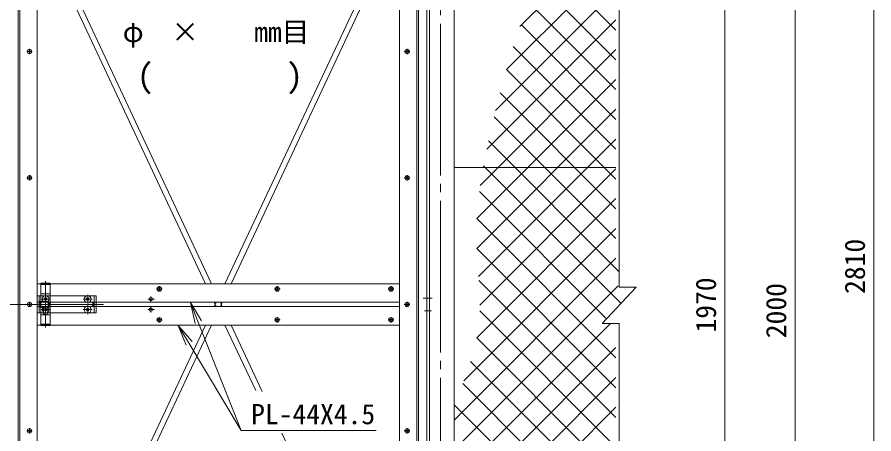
# Model space of a CAD drawing. Units: millimetres, scale not verified. Extents: x -5936 to 5936, y -4198 to 4197.
# Drawn here: x 1503 to 3537, y -285 to 704 of the extents above; entities that cross this region are included whole.
import ezdxf
from ezdxf.enums import TextEntityAlignment as Align

# ---------------------------------------------------------------- set-up
doc = ezdxf.new("R2010")
doc.units = ezdxf.units.MM
doc.header["$LTSCALE"] = 20
doc.linetypes.add('LONG_CHAIN', pattern=[21, 18, -1, 1, -1])
for name, color, linetype, lineweight in [('0-1_D-STR1', 1, 'Continuous', 9), ('0-4_D-STR3', 3, 'Continuous', 9), ('0-6_D-STR-DIM', 7, 'Continuous', 9), ('0-7_D-BMK', 2, 'LONG_CHAIN', 9), ('0-B_D-STR-TXT', 7, 'Continuous', 9), ('0-C_0', 7, 'Continuous', 9)]:
    doc.layers.add(name, color=color, linetype=linetype, lineweight=lineweight)
doc.styles.add('ＭＳ ゴシック', font='')
doc.styles.get('ＭＳ ゴシック').set_extended_font_data('MS Gothic')

msp = doc.modelspace()

# ---------------------------------------------------------------- linework, layer by layer
at = {"layer": '0-1_D-STR1'}
for p, q in [((1505.53, 1517.41), (1505.53, -962.59)), ((1509.53, 1517.41), (1509.53, -958.59)), ((1550.53, 1517.41), (1550.53, -917.59)), ((2410.53, 1517.41), (2410.53, -917.59)), ((2451.53, 1517.41), (2451.53, -958.59)), ((2455.53, 1517.41), (2455.53, -962.59)), ((2475.53, 1517.41), (2475.53, -1292.59)), ((2481.53, 1517.41), (2481.53, -1292.59)), ((2540.53, 1517.41), (2540.53, -1292.59)), ((2932.01, 1519.21), (2932.01, 63.56)), ((2609.2, 347.41), (2924.34, 347.41)), ((1559.53, 71.41), (1550.53, 71.41)), ((1559.53, 71.41), (1550.53, 71.41)), ((1581.53, 71.41), (1559.53, 71.41)), ((1581.53, 71.41), (1559.53, 71.41)), ((1570.53, 45.48), (1570.53, 72.36)), ((2410.53, 71.41), (1581.53, 71.41)), ((1519.1, 22.41), (1545.98, 22.41)), ((1519.1, 22.41), (1545.98, 22.41)), ((1559.53, 27.41), (1550.53, 27.41)), ((1581.53, 27.41), (1559.53, 27.41)), ((2410.53, 27.41), (1581.53, 27.41)), ((1581.53, 17.41), (2410.53, 17.41)), ((1570.53, -0.65), (1570.53, -27.54)), ((1570.53, -0.65), (1570.53, -27.54)), ((1559.53, -26.59), (1550.53, -26.59)), ((1559.53, -26.59), (1559.73, -26.59)), ((1581.53, -26.59), (1559.53, -26.59)), ((2932.01, -22.6), (2892.01, -22.6)), ((2932.01, -22.6), (2932.01, -1058.27))]:
    msp.add_line(p, q, dxfattribs=at)
for points in [[(2932.01, 63.56), (2972.01, 63.56), (2892.01, -22.6)], [(2410.53, -26.59), (1581.53, -26.59), (1550.53, -26.59)]]:
    msp.add_lwpolyline(points, dxfattribs=at)
at = {"layer": '0-4_D-STR3'}
for p, q in [((1525.91, 622.41), (1539.08, 622.41)), ((1529.38, 621.91), (1531.03, 621.91)), ((1532.03, 623.91), (1531.03, 622.91)), ((1532.03, 620.91), (1531.03, 621.91)), ((1533.03, 625.56), (1532.03, 625.56)), ((1532.03, 623.91), (1532.03, 625.56)), ((1532.03, 620.91), (1532.03, 619.26)), ((1533.03, 619.26), (1532.03, 619.26)), ((1532.53, 628.79), (1532.53, 616.19)), ((1533.03, 625.56), (1533.03, 623.91)), ((1533.03, 623.91), (1534.03, 622.91)), ((1533.03, 620.91), (1534.03, 621.91)), ((1533.03, 619.26), (1533.03, 620.91)), ((1535.68, 622.91), (1534.03, 622.91)), ((1535.68, 621.91), (1534.03, 621.91)), ((1535.68, 621.91), (1535.68, 622.91)), ((2421.91, 622.41), (2435.08, 622.41)), ((2425.38, 621.91), (2427.03, 621.91)), ((2428.03, 623.91), (2427.03, 622.91)), ((2428.03, 620.91), (2427.03, 621.91)), ((2429.03, 625.56), (2428.03, 625.56)), ((2428.03, 623.91), (2428.03, 625.56)), ((2428.03, 620.91), (2428.03, 619.26)), ((2429.03, 619.26), (2428.03, 619.26)), ((2428.53, 628.79), (2428.53, 616.19)), ((2429.03, 625.56), (2429.03, 623.91)), ((2429.03, 623.91), (2430.03, 622.91)), ((2429.03, 620.91), (2430.03, 621.91)), ((2429.03, 619.26), (2429.03, 620.91)), ((2431.68, 622.91), (2430.03, 622.91)), ((2431.68, 621.91), (2430.03, 621.91)), ((2431.68, 621.91), (2431.68, 622.91)), ((2924.34, 347.41), (2540.53, 347.41)), ((1533.03, 325.56), (1532.03, 325.56)), ((1532.03, 323.91), (1532.03, 325.56)), ((1532.53, 328.79), (1532.53, 316.19)), ((1533.03, 325.56), (1533.03, 323.91)), ((2429.03, 325.56), (2428.03, 325.56)), ((2428.03, 323.91), (2428.03, 325.56)), ((2428.53, 328.79), (2428.53, 316.19)), ((2429.03, 325.56), (2429.03, 323.91)), ((1525.91, 322.41), (1539.08, 322.41)), ((1529.38, 321.91), (1531.03, 321.91)), ((1532.03, 323.91), (1531.03, 322.91)), ((1532.03, 320.91), (1531.03, 321.91)), ((1532.03, 320.91), (1532.03, 319.26)), ((1533.03, 319.26), (1532.03, 319.26)), ((1533.03, 323.91), (1534.03, 322.91)), ((1533.03, 320.91), (1534.03, 321.91)), ((1533.03, 319.26), (1533.03, 320.91)), ((1535.68, 322.91), (1534.03, 322.91)), ((1535.68, 321.91), (1534.03, 321.91)), ((1535.68, 321.91), (1535.68, 322.91)), ((2421.91, 322.41), (2435.08, 322.41)), ((2425.38, 321.91), (2427.03, 321.91)), ((2428.03, 323.91), (2427.03, 322.91)), ((2428.03, 320.91), (2427.03, 321.91)), ((2428.03, 320.91), (2428.03, 319.26)), ((2429.03, 319.26), (2428.03, 319.26)), ((2429.03, 323.91), (2430.03, 322.91)), ((2429.03, 320.91), (2430.03, 321.91)), ((2429.03, 319.26), (2429.03, 320.91)), ((2431.68, 322.91), (2430.03, 322.91)), ((2431.68, 321.91), (2430.03, 321.91)), ((2431.68, 321.91), (2431.68, 322.91)), ((1559.53, 72.41), (1559.53, -27.59)), ((1581.53, 72.41), (1559.53, 72.41)), ((1581.53, 69.41), (1559.53, 69.41)), ((1570.53, -32.53), (1570.53, 77.35)), ((1581.53, 72.41), (1581.53, -27.59)), ((1841.03, 62.06), (1840.03, 62.06)), ((1840.03, 60.41), (1840.03, 62.06)), ((1840.53, 65.29), (1840.53, 52.69)), ((1841.03, 62.06), (1841.03, 60.41)), ((2121.03, 62.06), (2120.03, 62.06)), ((2120.03, 60.41), (2120.03, 62.06)), ((2120.53, 65.29), (2120.53, 52.69)), ((2121.03, 62.06), (2121.03, 60.41)), ((2391.03, 62.06), (2390.03, 62.06)), ((2390.03, 60.41), (2390.03, 62.06)), ((2390.53, 65.29), (2390.53, 52.69)), ((2391.03, 62.06), (2391.03, 60.41)), ((1690.53, 42.41), (1550.53, 42.41)), ((1555.03, 42.41), (1555.03, 2.41)), ((1581.53, 47.41), (1559.53, 47.41)), ((1670.53, 45.31), (1670.53, 24.52)), ((1686.03, 42.41), (1686.03, 2.41)), ((1690.53, 2.41), (1690.53, 42.41)), ((1820.53, 28.36), (1820.53, 41.42)), ((1833.91, 58.91), (1847.08, 58.91)), ((1837.38, 58.41), (1839.03, 58.41)), ((1840.03, 60.41), (1839.03, 59.41)), ((1840.03, 57.41), (1839.03, 58.41)), ((1840.03, 57.41), (1840.03, 55.76)), ((1841.03, 55.76), (1840.03, 55.76)), ((1841.03, 60.41), (1842.03, 59.41)), ((1841.03, 57.41), (1842.03, 58.41)), ((1841.03, 55.76), (1841.03, 57.41)), ((1843.68, 59.41), (1842.03, 59.41)), ((1843.68, 58.41), (1842.03, 58.41)), ((1843.68, 58.41), (1843.68, 59.41)), ((2113.91, 58.91), (2127.08, 58.91)), ((2117.38, 58.41), (2119.03, 58.41)), ((2120.03, 60.41), (2119.03, 59.41)), ((2120.03, 57.41), (2119.03, 58.41)), ((2120.03, 57.41), (2120.03, 55.76)), ((2121.03, 55.76), (2120.03, 55.76)), ((2121.03, 60.41), (2122.03, 59.41)), ((2121.03, 57.41), (2122.03, 58.41)), ((2121.03, 55.76), (2121.03, 57.41)), ((2123.68, 59.41), (2122.03, 59.41)), ((2123.68, 58.41), (2122.03, 58.41)), ((2123.68, 58.41), (2123.68, 59.41)), ((2383.91, 58.91), (2397.08, 58.91)), ((2387.38, 58.41), (2389.03, 58.41)), ((2390.03, 60.41), (2389.03, 59.41)), ((2390.03, 57.41), (2389.03, 58.41)), ((2390.03, 57.41), (2390.03, 55.76)), ((2391.03, 55.76), (2390.03, 55.76)), ((2391.03, 60.41), (2392.03, 59.41)), ((2391.03, 57.41), (2392.03, 58.41)), ((2391.03, 55.76), (2391.03, 57.41)), ((2393.68, 59.41), (2392.03, 59.41)), ((2393.68, 58.41), (2392.03, 58.41)), ((2393.68, 58.41), (2393.68, 59.41)), ((1156.43, 22.41), (1708.23, 22.41)), ((1529.38, 21.91), (1531.03, 21.91)), ((1532.03, 23.91), (1531.03, 22.91)), ((1532.03, 20.91), (1531.03, 21.91)), ((1533.03, 25.56), (1532.03, 25.56)), ((1532.03, 23.91), (1532.03, 25.56)), ((1532.03, 20.91), (1532.03, 19.26)), ((1532.53, 28.79), (1532.53, 16.19)), ((1533.03, 25.56), (1533.03, 23.91)), ((1533.03, 23.91), (1534.03, 22.91)), ((1533.03, 20.91), (1534.03, 21.91)), ((1533.03, 19.26), (1533.03, 20.91)), ((1535.68, 22.91), (1534.03, 22.91)), ((1535.68, 21.91), (1534.03, 21.91)), ((1535.68, 21.91), (1535.68, 22.91)), ((1576.95, 28.91), (1555.03, 28.91)), ((1560.13, 34.91), (1580.92, 34.91)), ((1573.18, 37.56), (1567.88, 32.26)), ((1567.88, 37.56), (1573.18, 32.26)), ((1576.95, 15.91), (1576.95, 28.91)), ((1578.95, 26.91), (1576.95, 28.91)), ((1578.95, 26.91), (1578.95, 17.91)), ((1660.13, 34.91), (1680.92, 34.91)), ((1667.88, 37.56), (1673.18, 32.26)), ((1673.18, 37.56), (1667.88, 32.26)), ((1813.37, 34.91), (1828.79, 34.91)), ((2421.91, 22.41), (2435.08, 22.41)), ((2425.38, 21.91), (2427.03, 21.91)), ((2428.03, 23.91), (2427.03, 22.91)), ((2428.03, 20.91), (2427.03, 21.91)), ((2429.03, 25.56), (2428.03, 25.56)), ((2428.03, 23.91), (2428.03, 25.56)), ((2428.03, 20.91), (2428.03, 19.26)), ((2428.53, 28.79), (2428.53, 16.19)), ((2429.03, 25.56), (2429.03, 23.91)), ((2429.03, 23.91), (2430.03, 22.91)), ((2429.03, 20.91), (2430.03, 21.91)), ((2429.03, 19.26), (2429.03, 20.91)), ((2431.68, 22.91), (2430.03, 22.91)), ((2431.68, 21.91), (2430.03, 21.91)), ((2431.68, 21.91), (2431.68, 22.91)), ((2467.17, 37.41), (2488.25, 37.41)), ((1533.03, 19.26), (1532.03, 19.26)), ((1690.53, 2.41), (1550.53, 2.41)), ((1576.95, 15.91), (1555.03, 15.91)), ((1560.13, 9.91), (1580.92, 9.91)), ((1565.53, 2.41), (1565.53, 12.41)), ((1567.88, 7.26), (1573.18, 12.56)), ((1573.18, 7.26), (1567.88, 12.56)), ((1570.53, 20.31), (1570.53, -0.48)), ((1575.53, 2.41), (1575.53, 12.41)), ((1578.95, 17.91), (1576.95, 15.91)), ((1660.13, 9.91), (1680.92, 9.91)), ((1673.18, 7.26), (1667.88, 12.56)), ((1667.88, 7.26), (1673.18, 12.56)), ((1670.53, 20.31), (1670.53, -0.48)), ((1813.37, 9.91), (1828.79, 9.91)), ((1820.53, 16.47), (1820.53, 3.41)), ((2429.03, 19.26), (2428.03, 19.26)), ((2470.13, 7.41), (2486.77, 7.41)), ((1559.53, -2.59), (1581.53, -2.59)), ((1833.91, -14.09), (1847.08, -14.09)), ((1837.38, -14.59), (1839.03, -14.59)), ((1840.03, -12.59), (1839.03, -13.59)), ((1840.03, -15.59), (1839.03, -14.59)), ((1841.03, -10.94), (1840.03, -10.94)), ((1840.03, -12.59), (1840.03, -10.94)), ((1840.03, -15.59), (1840.03, -17.24)), ((1841.03, -17.24), (1840.03, -17.24)), ((1840.53, -7.71), (1840.53, -20.31)), ((1841.03, -10.94), (1841.03, -12.59)), ((1841.03, -12.59), (1842.03, -13.59)), ((1841.03, -15.59), (1842.03, -14.59)), ((1841.03, -17.24), (1841.03, -15.59)), ((1843.68, -13.59), (1842.03, -13.59)), ((1843.68, -14.59), (1842.03, -14.59)), ((1843.68, -14.59), (1843.68, -13.59)), ((2113.91, -14.09), (2127.08, -14.09)), ((2117.38, -14.59), (2119.03, -14.59)), ((2120.03, -12.59), (2119.03, -13.59)), ((2120.03, -15.59), (2119.03, -14.59)), ((2121.03, -10.94), (2120.03, -10.94)), ((2120.03, -12.59), (2120.03, -10.94)), ((2120.03, -15.59), (2120.03, -17.24)), ((2121.03, -17.24), (2120.03, -17.24)), ((2120.53, -7.71), (2120.53, -20.31)), ((2121.03, -10.94), (2121.03, -12.59)), ((2121.03, -12.59), (2122.03, -13.59)), ((2121.03, -15.59), (2122.03, -14.59)), ((2121.03, -17.24), (2121.03, -15.59)), ((2123.68, -13.59), (2122.03, -13.59)), ((2123.68, -14.59), (2122.03, -14.59)), ((2123.68, -14.59), (2123.68, -13.59)), ((2383.91, -14.09), (2397.08, -14.09)), ((2387.38, -14.59), (2389.03, -14.59)), ((2390.03, -12.59), (2389.03, -13.59)), ((2390.03, -15.59), (2389.03, -14.59)), ((2391.03, -10.94), (2390.03, -10.94)), ((2390.03, -12.59), (2390.03, -10.94)), ((2390.03, -15.59), (2390.03, -17.24)), ((2391.03, -17.24), (2390.03, -17.24)), ((2390.53, -7.71), (2390.53, -20.31)), ((2391.03, -10.94), (2391.03, -12.59)), ((2391.03, -12.59), (2392.03, -13.59)), ((2391.03, -15.59), (2392.03, -14.59)), ((2391.03, -17.24), (2391.03, -15.59)), ((2393.68, -13.59), (2392.03, -13.59)), ((2393.68, -14.59), (2392.03, -14.59)), ((2393.68, -14.59), (2393.68, -13.59)), ((1581.53, -24.59), (1559.53, -24.59)), ((1559.53, -27.59), (1581.53, -27.59)), ((1525.91, -277.59), (1539.08, -277.59)), ((1529.38, -278.09), (1531.03, -278.09)), ((1532.03, -276.09), (1531.03, -277.09)), ((1532.03, -279.09), (1531.03, -278.09)), ((1533.03, -274.44), (1532.03, -274.44)), ((1532.03, -276.09), (1532.03, -274.44)), ((1532.03, -279.09), (1532.03, -280.74)), ((1533.03, -280.74), (1532.03, -280.74)), ((1532.53, -271.21), (1532.53, -283.81)), ((1533.03, -274.44), (1533.03, -276.09)), ((1533.03, -276.09), (1534.03, -277.09)), ((1533.03, -279.09), (1534.03, -278.09)), ((1533.03, -280.74), (1533.03, -279.09)), ((1535.68, -277.09), (1534.03, -277.09)), ((1535.68, -278.09), (1534.03, -278.09)), ((1535.68, -278.09), (1535.68, -277.09)), ((2421.91, -277.59), (2435.08, -277.59)), ((2425.38, -278.09), (2427.03, -278.09)), ((2428.03, -276.09), (2427.03, -277.09)), ((2428.03, -279.09), (2427.03, -278.09)), ((2429.03, -274.44), (2428.03, -274.44)), ((2428.03, -276.09), (2428.03, -274.44)), ((2428.03, -279.09), (2428.03, -280.74)), ((2429.03, -280.74), (2428.03, -280.74)), ((2428.53, -271.21), (2428.53, -283.81)), ((2429.03, -274.44), (2429.03, -276.09)), ((2429.03, -276.09), (2430.03, -277.09)), ((2429.03, -279.09), (2430.03, -278.09)), ((2429.03, -280.74), (2429.03, -279.09)), ((2431.68, -277.09), (2430.03, -277.09)), ((2431.68, -278.09), (2430.03, -278.09)), ((2431.68, -278.09), (2431.68, -277.09))]:
    msp.add_line(p, q, dxfattribs=at)
for points in [[(1529.38, 621.91), (1529.38, 622.91), (1531.03, 622.91)], [(2425.38, 621.91), (2425.38, 622.91), (2427.03, 622.91)], [(1529.38, 321.91), (1529.38, 322.91), (1531.03, 322.91)], [(2425.38, 321.91), (2425.38, 322.91), (2427.03, 322.91)], [(1837.38, 58.41), (1837.38, 59.41), (1839.03, 59.41)], [(2117.38, 58.41), (2117.38, 59.41), (2119.03, 59.41)], [(2387.38, 58.41), (2387.38, 59.41), (2389.03, 59.41)], [(1529.38, 21.91), (1529.38, 22.91), (1531.03, 22.91)], [(2425.38, 21.91), (2425.38, 22.91), (2427.03, 22.91)], [(1550.53, 17.41), (1559.53, 17.41), (1581.53, 17.41)], [(1837.38, -14.59), (1837.38, -13.59), (1839.03, -13.59)], [(2117.38, -14.59), (2117.38, -13.59), (2119.03, -13.59)], [(2387.38, -14.59), (2387.38, -13.59), (2389.03, -13.59)], [(1529.38, -278.09), (1529.38, -277.09), (1531.03, -277.09)], [(2425.38, -278.09), (2425.38, -277.09), (2427.03, -277.09)]]:
    msp.add_lwpolyline(points, dxfattribs=at)
for centre, radius in [((1532.53, 622.41), 5.25), ((2428.53, 622.41), 5.25), ((1532.53, 322.41), 5.25), ((2428.53, 322.41), 5.25), ((1840.53, 58.91), 5.25), ((2120.53, 58.91), 5.25), ((2390.53, 58.91), 5.25), ((1570.53, 34.91), 8.14), ((1670.53, 34.91), 8.14), ((1532.53, 22.41), 5.25), ((1820.53, 34.91), 4), ((2428.53, 22.41), 5.25), ((1670.53, 9.91), 8.14), ((1820.53, 9.91), 4), ((1840.53, -14.09), 5.25), ((2120.53, -14.09), 5.25), ((2390.53, -14.09), 5.25), ((1532.53, -277.59), 5.25), ((2428.53, -277.59), 5.25)]:
    msp.add_circle(centre, radius, dxfattribs=at)
for centre, radius, start, end in [((1562.53, 22.41), 5, 90.00001, 269.99932), ((1678.53, 22.41), 5, 270.00071, 90.00002), ((1570.53, 9.91), 8.14, 359.99959, 359.99957), ((1570.53, 12.41), 5, 0.00035, 180.00001), ((1570.53, 2.41), 5, 180.00002, 0.00001)]:
    msp.add_arc(centre, radius, start, end, dxfattribs=at)
at = {"layer": '0-6_D-STR-DIM'}
for p, q in [((1550.53, 953.49), (1964.7, 71.41)), ((2410.53, 953.49), (1996.35, 71.41)), ((1550.53, 922.9), (1950.34, 71.41)), ((2410.53, 922.9), (2010.72, 71.41)), ((2696.58, 681.9), (2924.34, 909.66)), ((2664.75, 579.36), (2924.34, 838.95)), ((2770.82, 826.85), (2924.34, 673.32)), ((2742.89, 784.06), (2924.34, 602.61)), ((2638.82, 482.72), (2924.34, 768.24)), ((2718.85, 737.4), (2924.34, 531.9)), ((2617.56, 390.75), (2924.34, 697.53)), ((2700.11, 685.43), (2924.34, 461.19)), ((2680.81, 634.01), (2924.34, 390.48)), ((2602.15, 304.63), (2924.34, 626.82)), ((2664.75, 579.36), (2924.34, 319.77)), ((2594.04, 225.81), (2924.34, 556.11)), ((2649.5, 523.91), (2924.34, 249.06)), ((2594.04, 155.1), (2924.34, 485.4)), ((2635.08, 467.61), (2924.34, 178.35)), ((2598.41, 88.75), (2924.34, 414.68)), ((2621.75, 410.23), (2932.01, 99.97)), ((2609.9, 351.37), (2936.24, 25.03)), ((2601.21, 20.84), (2924.34, 343.97)), ((2600.22, 290.34), (2902.19, -11.64)), ((2594.04, -57.04), (2924.34, 273.26)), ((2594.04, 225.81), (2924.34, -104.49)), ((2563.09, -158.7), (2924.34, 202.55)), ((2594.1, 155.04), (2924.34, -175.2)), ((2540.53, -251.97), (2924.34, 131.84)), ((2540.53, -322.68), (2929.39, 66.18)), ((2599.03, 79.39), (2924.34, -245.91)), ((1971, 27.41), (1975.69, 17.41)), ((1975.69, 27.41), (1971, 17.41)), ((1990.06, 27.41), (1985.36, 17.41)), ((1985.36, 27.41), (1990.06, 17.41)), ((2601.02, 6.7), (2924.34, -316.62)), ((1964.7, -26.59), (1550.53, -908.66)), ((1950.34, -26.59), (1550.53, -878.08)), ((1996.35, -26.59), (2069.36, -182.06)), ((2010.72, -26.59), (2084.71, -184.17)), ((2540.53, -393.39), (2911.32, -22.6)), ((2594.04, -57.04), (2924.34, -387.34)), ((2540.53, -464.1), (2924.34, -80.29)), ((2579.37, -113.08), (2924.34, -458.05)), ((2540.53, -534.81), (2924.34, -151)), ((2560.59, -165.01), (2924.34, -528.76)), ((2540.53, -215.65), (2924.34, -599.47)), ((2540.53, -605.52), (2924.34, -221.71)), ((2131.23, -283.25), (2410.53, -878.08))]:
    msp.add_line(p, q, dxfattribs=at)
at = {"layer": '0-7_D-BMK'}
msp.add_line((2508.03, 1528.35), (2508.03, -1307.61), dxfattribs=at)
at = {"layer": '0-B_D-STR-TXT'}
for p, q in [((1925.3, -22.93), (1914.66, 26.63)), ((1904.01, -74.56), (1885.51, -27.37))]:
    msp.add_line(p, q, dxfattribs=at)
for points in [[(1940.8, -16.8), (1914.66, 26.63), (1933.05, -19.87), (2034.78, -277.11), (2035.14, -277.11), (2036.14, -277.11)], [(1918.31, -66.01), (1885.51, -27.37), (1911.16, -70.29), (2034.78, -277.11), (2041.98, -277.11), (2355.31, -277.11)]]:
    msp.add_lwpolyline(points, dxfattribs=at)
at = {"layer": '0-C_0'}
for p, q in [((3536.59, 1477.41), (3536.59, -1252.59)), ((3183.04, -922.59), (3183.04, 967.41)), ((3349.71, 967.41), (3349.71, -952.59))]:
    msp.add_line(p, q, dxfattribs=at)

# ---------------------------------------------------------------- texts
at = {"layer": '0-6_D-STR-DIM', "style": 'ＭＳ ゴシック'}
msp.add_text('(\u3000\u3000\u3000\u3000)', height=57.77, dxfattribs=at).set_placement((1787.49, 518.74), align=Align.BOTTOM_LEFT)
at = {"layer": '0-B_D-STR-TXT', "style": 'ＭＳ ゴシック'}
for s, p in [('φ\u3000×\u3000\u3000mm目', (1753.66, 630.34)), ('PL-44X4.5', (2058.43, -276.36))]:
    msp.add_text(s, height=48.09, dxfattribs=at).set_placement(p, align=Align.BOTTOM_LEFT)
at = {"layer": '0-C_0', "style": 'ＭＳ ゴシック'}
for s, p in [('2810', (3529.84, 47.16)), ('1970', (3176.29, -44.49)), ('2000', (3342.96, -57.84))]:
    msp.add_text(s, height=48.09, rotation=90, dxfattribs=at).set_placement(p, align=Align.BOTTOM_LEFT)

doc.saveas('drawing.dxf')
